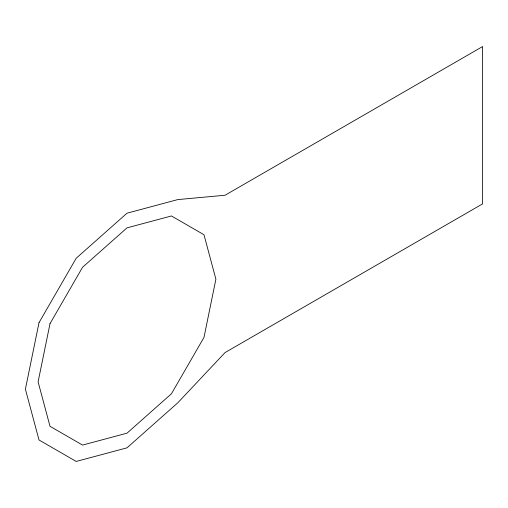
<?xml version="1.0" encoding="UTF-8"?>
<svg xmlns="http://www.w3.org/2000/svg" width="508" height="508" viewBox="0 0 508 508"><rect width="100%" height="100%" fill="white"/><g stroke="black" fill="none" stroke-linecap="round" stroke-linejoin="round"><path stroke-width="0.76" d="M39.014 322.656L25.4 389.179L39.014 439.979L76.2 461.448L127 447.834L177.8 402.787L225.069 352.558L482.6 203.873L482.6 46.552L225.069 195.237L177.8 199.587L127 213.201L76.2 258.248L39.014 322.656M50.013 323.64L38.1 381.845L50.013 426.295L82.55 445.084L127 433.172L171.45 393.757L203.987 337.395L215.9 279.19L203.987 234.74L171.45 215.957L127 227.863L82.55 267.278L50.013 323.64"/></g></svg>
